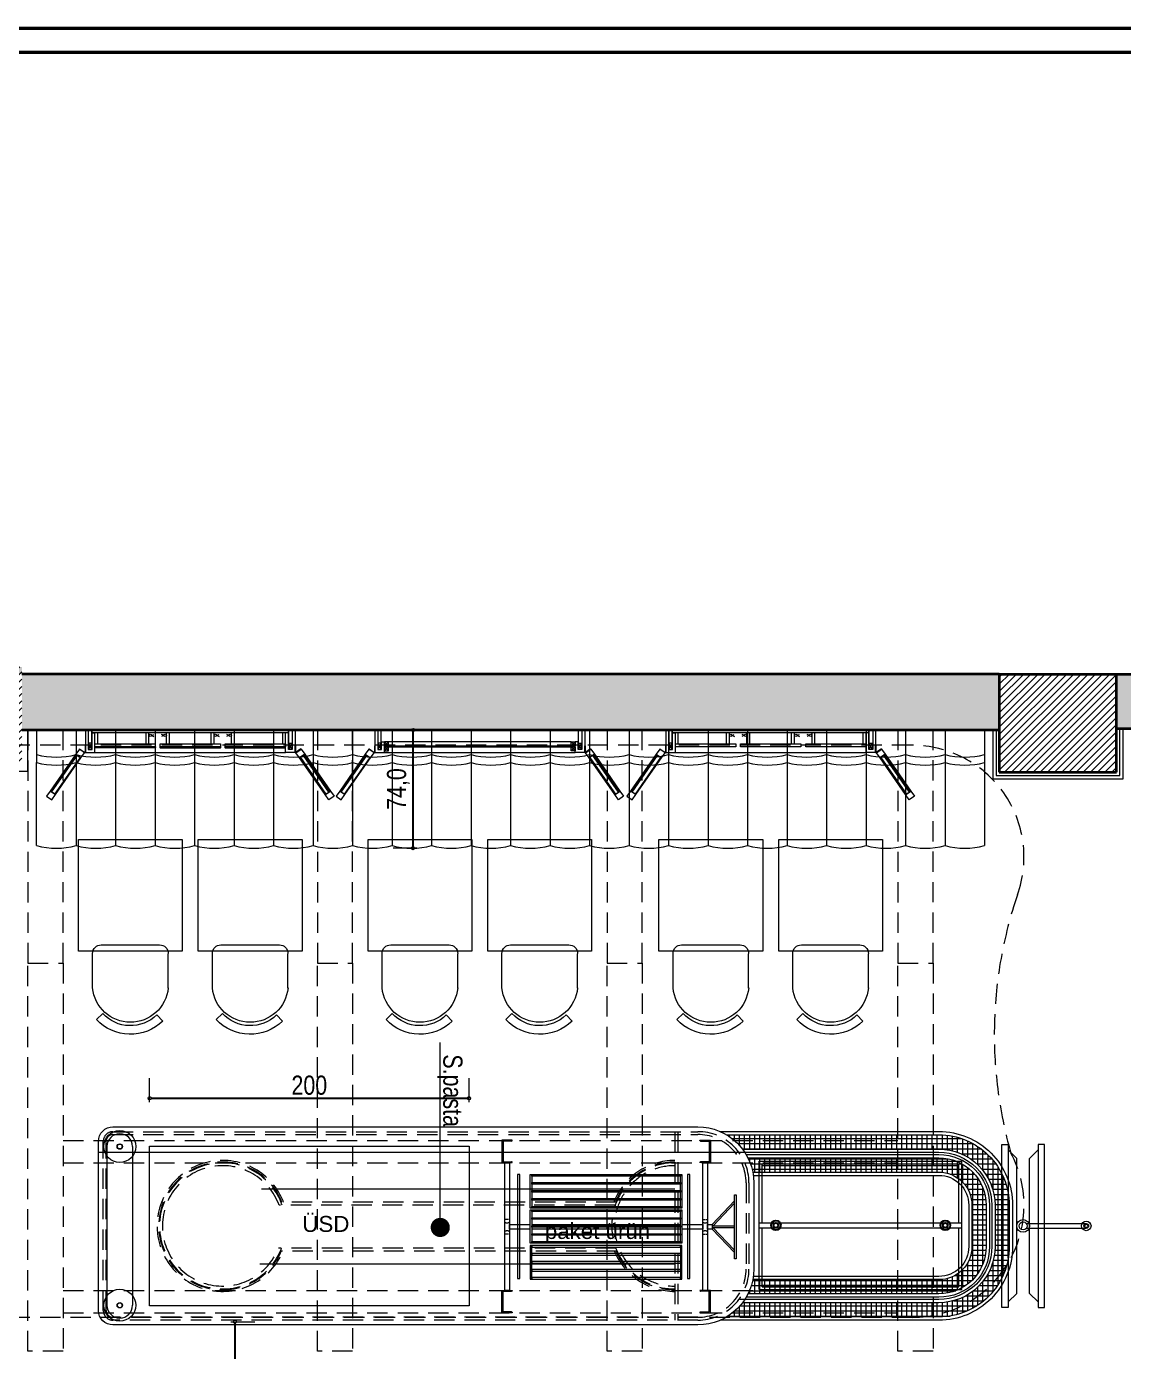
# Model space of a CAD drawing. Header units: millimetres. Extents: x 54215 to 67697, y 23496 to 56611.
# Drawn here: x 56404 to 57091, y 45023 to 45853 of the extents above; entities that cross this region are included whole.
import ezdxf

# ---------------------------------------------------------------- set-up
doc = ezdxf.new("R2010")
doc.units = ezdxf.units.MM
doc.linetypes.add('DASHED', pattern=[19.05, 12.7, -6.35])
for name, color, linetype, lineweight in [('- 0.09', 9, 'Continuous', 9), ('1-kutu profil', 5, 'Continuous', 0), ('no3_ahsap gorunus arka ince', 53, 'Continuous', 15), ('no3_ahsap gorunus arka kalın', 43, 'Continuous', 15), ('no3_ahsap gorunus on ince', 32, 'Continuous', 13), ('no3_cam kesit arka', 141, 'Continuous', 18), ('no3_duvar kaplama', 8, 'Continuous', 0), ('no3_duvar mevcut', 4, 'Continuous', 35), ('no3_elektrik işaretleri', 10, 'Continuous', 0), ('no3_kutu profil gorunus', 8, 'Continuous', 0), ('no3_kutuprofil kesit', 74, 'Continuous', 18), ('no3_mermer gorunus on', 31, 'Continuous', 15), ('no3_mobilya aydınlatma', 50, 'Continuous', 13), ('no3_paslanmaz gorunus arka', 173, 'Continuous', 13), ('no3_paslanmaz gorunus on', 163, 'Continuous', 15), ('no3_tefriş izdüşüm', 87, 'Continuous', 15), ('no3_yazı sıhhi tesisat', 172, 'Continuous', 0), ('no3_ölçü tefriş', 252, 'Continuous', 0), ('t_tarama', 251, 'Continuous', 20), ('t_yazı', 154, 'Continuous', 25), ('ölçü', 4, 'Continuous', 13)]:
    doc.layers.add(name, color=color, linetype=linetype, lineweight=lineweight)
doc.layers.add('0 rölöve', color=7, linetype='Continuous', true_color=0xf1380e)
for name, color, linetype, lineweight, true_color in [('no3_ahsap kesit on', 7, 'Continuous', 20, 0xfca103), ('no3_sandalye masa', 7, 'Continuous', 15, 0x9e0025), ('no3_tefriş ön ince', 7, 'Continuous', 18, 0x8c1aff)]:
    doc.layers.add(name, color=color, linetype=linetype, lineweight=lineweight, true_color=true_color)
doc.layers.add('SIH', color=4, linetype='Continuous')
doc.styles.add('olcu', font='arial.ttf', dxfattribs={"width": 0.8})
doc.styles.get("Standard").update_dxf_attribs({"font": 'arial.ttf'})
doc.styles.add('YAZI', font='arial.ttf', dxfattribs={"width": 0.8, "height": 0.6})
doc.dimstyles.new('tufan', dxfattribs={"dimtxt": 12, "dimasz": 0.5, "dimexe": 1.25, "dimexo": 0.625, "dimgap": 2, "dimtad": 1, "dimdec": 0, "dimzin": 1, "dimtxsty": 'olcu', "dimblk1": 'sol', "dimblk2": 'sag', "dimsah": 1, "dimcen": 0, "dimse1": 1, "dimse2": 1, "dimclrd": 256, "dimclrt": 256, "dimadec": 0, "dimazin": 0, "dimtfac": 1, "dimtdec": 0, "dimtix": 1, "dimtmove": 0, "dimatfit": 2, "dimldrblk": 'NONE', "dimfxl": 1.25, "dimarcsym": 0})
pattern_1 = [(0, (-51188.6744, -20470.6243), (0, 3.175), []), (90, (-51188.6744, -20470.6243), (-3.175, 2e-16), [])]

# ---------------------------------------------------------------- blocks, each defined once
blk = doc.blocks.new('sol')
at = {"layer": 'ölçü'}
blk.add_line((0, 5), (0, -25), dxfattribs=at)
blk.add_circle((0, 0), 2, dxfattribs=at)
blk = doc.blocks.new('sag')
at = {"layer": 'ölçü'}
blk.add_line((0, -5), (0, 25), dxfattribs=at)
blk.add_circle((0, 0), 2, dxfattribs=at)
blk = doc.blocks.new('*D438')
at = {"layer": 'Defpoints', "color": 0, "transparency": 16777216}
for p in [(56680.83, 45181.87), (56480.83, 45151.95), (56680.83, 45151.95)]:
    blk.add_point(p, dxfattribs=at)
at = {"layer": 'no3_ölçü tefriş', "lineweight": -2, "transparency": 16777216}
blk.add_line((56481.33, 45181.87), (56680.33, 45181.87), dxfattribs=at)
at = {"layer": 'no3_ölçü tefriş', "lineweight": -2, "transparency": 16777216, "xscale": 0.5, "yscale": 0.5, "zscale": 0.5, "rotation": 180}
blk.add_blockref('sol', (56480.83, 45181.87), dxfattribs=at)
at = {"layer": 'no3_ölçü tefriş', "lineweight": -2, "transparency": 16777216, "xscale": 0.5, "yscale": 0.5, "zscale": 0.5}
blk.add_blockref('sag', (56680.83, 45181.87), dxfattribs=at)
at = {"layer": 'no3_ölçü tefriş', "transparency": 16777216, "insert": (56580.83, 45189.99), "char_height": 12, "attachment_point": 5, "style": 'olcu'}
blk.add_mtext('200', dxfattribs=at)
blk = doc.blocks.new('_None')
blk = doc.blocks.new('*D443')
at = {"layer": '0 rölöve', "lineweight": -2, "transparency": 16777216}
blk.add_line((56534.26, 45041.45), (56534.26, 44870.45), dxfattribs=at)
at = {"layer": 'Defpoints', "color": 0, "transparency": 16777216}
for p in [(56457.83, 45041.95), (56480.83, 44869.95), (56534.26, 44869.95)]:
    blk.add_point(p, dxfattribs=at)
at = {"layer": '0 rölöve', "lineweight": -2, "transparency": 16777216, "xscale": 0.5, "yscale": 0.5, "zscale": 0.5}
for name, p, rotation in [('sol', (56534.26, 45041.95), 90), ('sag', (56534.26, 44869.95), 270)]:
    blk.add_blockref(name, p, dxfattribs=dict(at, rotation=rotation))
at = {"layer": '0 rölöve', "transparency": 16777216, "insert": (56526.23, 44955.95), "char_height": 12, "attachment_point": 5, "rotation": 90, "style": 'olcu'}
blk.add_mtext('172', dxfattribs=at)
blk = doc.blocks.new('panjurplan')
at = {"layer": 'no3_ahsap gorunus arka kalın'}
for p, q in [((3825.38, 3282.26), (3797.38, 3282.26)), ((3797.38, 3281.54), (3825.38, 3281.54)), ((3797.38, 3281.14), (3825.38, 3281.14)), ((3825.38, 3278.89), (3797.38, 3278.89)), ((3797.38, 3278.26), (3825.38, 3278.26))]:
    blk.add_line(p, q, dxfattribs=at)
at = {"layer": 'no3_ahsap kesit on'}
for p, q in [((3797.38, 3278.89), (3797.38, 3281.54)), ((3825.38, 3281.54), (3825.38, 3278.89))]:
    blk.add_line(p, q, dxfattribs=at)
for points in [[(3793.38, 3278.26), (3797.38, 3278.26), (3797.38, 3282.26), (3793.38, 3282.26)], [(3825.38, 3278.26), (3829.38, 3278.26), (3829.38, 3282.26), (3825.38, 3282.26)]]:
    blk.add_lwpolyline(points, close=True, dxfattribs=at)
blk = doc.blocks.new('plan girişblok')
at = {"layer": '- 0.09'}
h = blk.add_hatch(dxfattribs=at)
h.set_pattern_fill('ANSI31', color=256)
h.set_pattern_definition([(45, (2446.458, 1691.4684), (-2.245064, 2.245064), [])])
h.paths.add_polyline_path([(3742.07, 3361.46), (3669.07, 3361.46), (3669.07, 3299.96), (3742.07, 3299.96)])
h.paths.add_polyline_path([(4427.57, 3356.96), (4354.07, 3356.96), (4354.07, 3295.46), (4427.57, 3295.46)])
h.paths.add_polyline_path([(5009.07, 3355.96), (4935.57, 3355.96), (4935.57, 3294.46), (5009.07, 3294.46)])
h.paths.add_polyline_path([(5006.07, 2568.46), (4933.07, 2568.46), (4933.07, 2506.96), (5006.07, 2506.96)])
h.paths.add_polyline_path([(4427.57, 2569.46), (4354.57, 2569.46), (4354.57, 2507.96), (4427.57, 2507.96)])
h.paths.add_polyline_path([(3742.07, 2563.46), (3669.07, 2563.46), (3669.07, 2501.96), (3742.07, 2501.96)])
at = {"layer": 'no3_duvar kaplama'}
h = blk.add_hatch(color=256, dxfattribs=at)
h.dxf.hatch_style = 1
h.paths.add_polyline_path([(3669.07, 2563.46), (3687.07, 2563.46), (3669.07, 2563.46), (3669.07, 2501.96), (3687.07, 2501.96), (5226.73, 2507.87), (5230.28, 3355.96), (3742.07, 3356.96), (3687.07, 3361.46), (3669.07, 3361.46), (3669.07, 3293.96), (3687.07, 3293.96), (3687.07, 3299.96), (3669.07, 3299.96), (3669.07, 3361.46), (3742.07, 3361.46), (3742.07, 3321.96), (4354.07, 3321.96), (4354.07, 3356.96), (4427.57, 3356.96), (4427.57, 3322.96), (4935.57, 3322.96), (4935.57, 3355.96), (5009.07, 3355.96), (5009.07, 3318.96), (5144.57, 3318.96), (5144.57, 3310.46), (5191.07, 3310.46), (5191.07, 2572.96), (5169.13, 2572.96), (5169.13, 2538.46), (5006.07, 2538.46), (5006.07, 2506.96), (4933.07, 2506.96), (4933.07, 2538.46), (4427.57, 2538.46), (4427.57, 2507.96), (4354.57, 2507.96), (4354.57, 2538.46), (3742.07, 2538.46), (3742.07, 2501.96), (3669.07, 2501.96)])
h.paths.add_polyline_path([(5191.07, 2684.86), (5191.07, 2661.57), (5203.3, 2661.57), (5203.3, 2684.86)], flags=17)
for p, q in [((3825.62, 3311.06), (3787.83, 3311.06)), ((3825.62, 3311.46), (3825.62, 3311.06))]:
    blk.add_line(p, q)
for points in [[(3828.62, 3311.46), (3828.62, 3311.06), (3866.42, 3311.06), (3866.42, 3311.46)], [(3869.42, 3311.46), (3869.42, 3311.06), (3907.21, 3311.06)]]:
    blk.add_lwpolyline(points)
at = {"layer": '0 rölöve'}
blk.add_line((3913.21, 3321.96), (3963.13, 3321.96), dxfattribs=at)
blk.add_line((3913.21, 3321.96), (3963.13, 3321.96), dxfattribs=at)
at = {"layer": 'no3_ahsap gorunus arka ince'}
for p, q in [((4086.01, 3314.46), (3971.63, 3314.46)), ((3787.83, 3307.96), (3907.21, 3307.96)), ((3969.13, 3307.96), (4088.51, 3307.96)), ((4151.28, 3307.96), (4270.67, 3307.96))]:
    blk.add_line(p, q, dxfattribs=at)
at = {"layer": 'no3_ahsap kesit on'}
for p, q in [((3781.83, 3321.96), (3783.63, 3321.96)), ((3909.01, 3321.96), (3786.03, 3321.96)), ((3786.03, 3320.16), (3786.03, 3321.96)), ((3786.03, 3320.16), (3787.83, 3320.16)), ((3909.01, 3320.16), (3786.03, 3320.16)), ((3787.83, 3313.26), (3787.83, 3320.16)), ((3789.63, 3313.26), (3789.63, 3320.16)), ((3819.82, 3313.26), (3819.82, 3320.16)), ((3821.62, 3313.26), (3821.62, 3320.16)), ((3832.62, 3313.26), (3832.62, 3320.16)), ((3834.42, 3313.26), (3834.42, 3320.16)), ((3860.62, 3313.26), (3860.62, 3320.16)), ((3862.42, 3313.26), (3862.42, 3320.16)), ((3873.42, 3313.26), (3873.42, 3320.16)), ((3875.22, 3313.26), (3875.22, 3320.16)), ((3905.41, 3313.26), (3905.41, 3320.16)), ((3909.01, 3320.16), (3907.21, 3320.16)), ((3907.21, 3313.26), (3907.21, 3320.16)), ((3909.01, 3320.16), (3909.01, 3321.96)), ((3913.21, 3321.96), (3911.41, 3321.96)), ((3963.13, 3321.96), (3964.93, 3321.96)), ((4094.51, 3321.96), (4092.71, 3321.96)), ((4145.28, 3321.96), (4147.08, 3321.96)), ((4272.47, 3321.96), (4149.48, 3321.96)), ((4149.48, 3320.16), (4149.48, 3321.96)), ((4149.48, 3320.16), (4151.28, 3320.16)), ((4272.47, 3320.16), (4149.48, 3320.16)), ((4151.28, 3313.26), (4151.28, 3320.16)), ((4153.08, 3313.26), (4153.08, 3320.16)), ((4183.28, 3313.26), (4183.28, 3320.16)), ((4185.08, 3313.26), (4185.08, 3320.16)), ((4196.08, 3313.26), (4196.08, 3320.16)), ((4197.88, 3313.26), (4197.88, 3320.16)), ((4224.07, 3313.26), (4224.07, 3320.16)), ((4225.87, 3313.26), (4225.87, 3320.16)), ((4236.87, 3313.26), (4236.87, 3320.16)), ((4238.67, 3313.26), (4238.67, 3320.16)), ((4268.87, 3313.26), (4268.87, 3320.16)), ((4272.47, 3320.16), (4270.67, 3320.16)), ((4270.67, 3313.26), (4270.67, 3320.16)), ((4272.47, 3320.16), (4272.47, 3321.96)), ((4276.67, 3321.96), (4274.87, 3321.96)), ((3967.33, 3314.46), (3969.13, 3314.46)), ((3971.63, 3311.96), (3969.13, 3314.46)), ((3969.13, 3311.96), (3971.63, 3314.46)), ((3971.63, 3308.96), (3969.13, 3311.46)), ((3969.13, 3308.96), (3971.63, 3311.46)), ((4086.01, 3311.96), (4088.51, 3314.46)), ((4088.51, 3311.96), (4086.01, 3314.46)), ((4086.01, 3308.96), (4088.51, 3311.46)), ((4088.51, 3308.96), (4086.01, 3311.46)), ((4090.31, 3314.46), (4088.51, 3314.46))]:
    blk.add_line(p, q, dxfattribs=at)
for points in [[(3691.4, 3296.16), (3745.87, 3296.16), (3745.87, 3321.96)], [(3781.83, 3321.96), (3781.83, 3307.96), (3787.83, 3307.96), (3787.83, 3320.16)], [(3783.63, 3321.96), (3783.63, 3309.76), (3786.03, 3309.76), (3786.03, 3320.16)], [(3913.21, 3321.96), (3913.21, 3307.96), (3907.21, 3307.96), (3907.21, 3320.16)], [(3911.41, 3321.96), (3911.41, 3309.76), (3909.01, 3309.76), (3909.01, 3320.16)], [(3963.13, 3321.96), (3963.13, 3307.96), (3969.13, 3307.96), (3969.13, 3314.46)], [(3964.93, 3321.96), (3964.93, 3309.76), (3967.33, 3309.76), (3967.33, 3314.46)], [(4094.51, 3321.96), (4094.51, 3307.96), (4088.51, 3307.96), (4088.51, 3314.46)], [(4092.71, 3321.96), (4092.71, 3309.76), (4090.31, 3309.76), (4090.31, 3314.46)], [(4145.28, 3321.96), (4145.28, 3307.96), (4151.28, 3307.96), (4151.28, 3320.16)], [(4147.08, 3321.96), (4147.08, 3309.76), (4149.48, 3309.76), (4149.48, 3320.16)], [(4276.67, 3321.96), (4276.67, 3307.96), (4270.67, 3307.96), (4270.67, 3320.16)], [(4274.87, 3321.96), (4274.87, 3309.76), (4272.47, 3309.76), (4272.47, 3320.16)], [(4350.07, 3321.96), (4350.07, 3291.46), (4431.57, 3291.46), (4431.57, 3322.96)], [(4352.07, 3321.96), (4352.07, 3293.46), (4429.57, 3293.46), (4429.57, 3322.96)]]:
    blk.add_lwpolyline(points, dxfattribs=at)
for points in [[(3787.83, 3313.26), (3825.62, 3313.26), (3825.62, 3311.46), (3787.83, 3311.46)], [(3828.62, 3313.26), (3866.42, 3313.26), (3866.42, 3311.46), (3828.62, 3311.46)], [(3869.42, 3313.26), (3907.21, 3313.26), (3907.21, 3311.46), (3869.42, 3311.46)], [(3969.13, 3311.96), (3971.63, 3311.96), (3971.63, 3314.46), (3969.13, 3314.46)], [(3969.13, 3308.96), (3971.63, 3308.96), (3971.63, 3311.46), (3969.13, 3311.46)], [(4088.51, 3311.96), (4086.01, 3311.96), (4086.01, 3314.46), (4088.51, 3314.46)], [(4088.51, 3308.96), (4086.01, 3308.96), (4086.01, 3311.46), (4088.51, 3311.46)], [(4151.28, 3313.26), (4189.08, 3313.26), (4189.08, 3311.46), (4151.28, 3311.46)], [(4192.08, 3313.26), (4229.87, 3313.26), (4229.87, 3311.46), (4192.08, 3311.46)], [(4232.87, 3313.26), (4270.67, 3313.26), (4270.67, 3311.46), (4232.87, 3311.46)]]:
    blk.add_lwpolyline(points, close=True, dxfattribs=at)
at = {"layer": 'no3_cam kesit arka'}
for p, q in [((3969.13, 3311.96), (4088.51, 3311.96)), ((3969.13, 3311.46), (4088.51, 3311.46))]:
    blk.add_line(p, q, dxfattribs=at)
at = {"layer": 'no3_duvar kaplama', "linetype": 'DASHED'}
for p, q in [((3767.87, 3065), (4290.62, 3065)), ((3767.87, 3051), (4290.62, 3051)), ((3767.87, 2971.1), (4290.62, 2971.1)), ((3767.87, 2957.1), (4290.62, 2957.1))]:
    blk.add_line(p, q, dxfattribs=at)
for points in [[(3745.87, 3321.96), (3745.87, 3175.96), (3767.87, 3175.96), (3767.87, 3321.96)], [(3927.17, 3321.96), (3927.17, 3175.96), (3949.17, 3175.96), (3949.17, 3321.96)], [(4108.47, 3321.96), (4108.47, 3175.96), (4130.47, 3175.96), (4130.47, 3321.96)], [(4290.62, 3321.96), (4290.62, 3175.96), (4312.62, 3175.96), (4312.62, 3321.96)], [(3745.87, 2932.96), (3745.87, 3175.96), (3767.87, 3175.96), (3767.87, 2932.96)], [(3927.17, 2932.96), (3927.17, 3175.96), (3949.17, 3175.96), (3949.17, 2932.96)], [(4108.47, 2932.96), (4108.47, 3175.96), (4130.47, 3175.96), (4130.47, 2932.96)], [(4290.62, 2932.96), (4290.62, 3175.96), (4312.62, 3175.96), (4312.62, 2932.96)]]:
    blk.add_lwpolyline(points, close=True, dxfattribs=at)
at = {"layer": 'no3_duvar mevcut'}
for p, q in [((4354.07, 3356.96), (3742.07, 3356.96)), ((4354.07, 3356.96), (4354.07, 3295.46)), ((4354.07, 3356.96), (4427.57, 3356.96)), ((4427.57, 3295.46), (4427.57, 3356.96)), ((4427.57, 3356.96), (4935.57, 3355.96)), ((3742.07, 3321.96), (4354.07, 3321.96)), ((4427.57, 3322.96), (4935.57, 3322.96)), ((4354.07, 3295.46), (4427.57, 3295.46))]:
    blk.add_line(p, q, dxfattribs=at)
at = {"layer": 'no3_kutu profil gorunus'}
for p, q in [((3785.83, 3313.76), (3785.83, 3321.96)), ((3909.21, 3313.76), (3909.21, 3321.96)), ((3967.13, 3313.76), (3967.13, 3321.96)), ((4090.51, 3313.76), (4090.51, 3321.96)), ((4149.28, 3313.76), (4149.28, 3321.96)), ((4272.67, 3313.76), (4272.67, 3321.96))]:
    blk.add_line(p, q, dxfattribs=at)
at = {"layer": 'no3_kutuprofil kesit'}
for p, q in [((3778.07, 3310), (3778.19, 3310.16)), ((3778.19, 3310.16), (3781.24, 3308.04)), ((3781.83, 3311.96), (3781.63, 3311.96)), ((3781.63, 3311.96), (3781.63, 3308.24)), ((3781.83, 3307.96), (3781.83, 3311.96)), ((3783.83, 3309.76), (3785.83, 3313.76)), ((3785.83, 3309.76), (3783.83, 3313.76)), ((3785.83, 3313.76), (3785.83, 3313.76)), ((3911.21, 3309.76), (3909.21, 3313.76)), ((3909.21, 3313.76), (3909.21, 3313.76)), ((3909.21, 3309.76), (3911.21, 3313.76)), ((3913.21, 3307.96), (3913.21, 3311.96)), ((3913.21, 3311.96), (3913.41, 3311.96)), ((3913.41, 3311.96), (3913.41, 3308.24)), ((3916.85, 3310.16), (3913.8, 3308.04)), ((3916.96, 3310), (3916.85, 3310.16)), ((3959.38, 3310), (3959.49, 3310.16)), ((3959.49, 3310.16), (3962.54, 3308.04)), ((3963.13, 3311.96), (3962.93, 3311.96)), ((3962.93, 3311.96), (3962.93, 3308.24)), ((3963.13, 3307.96), (3963.13, 3311.96)), ((3965.13, 3309.76), (3967.13, 3313.76)), ((3967.13, 3309.76), (3965.13, 3313.76)), ((3967.13, 3313.76), (3967.13, 3313.76)), ((4092.51, 3309.76), (4090.51, 3313.76)), ((4090.51, 3313.76), (4090.51, 3313.76)), ((4090.51, 3309.76), (4092.51, 3313.76)), ((4094.51, 3307.96), (4094.51, 3311.96)), ((4094.51, 3311.96), (4094.71, 3311.96)), ((4094.71, 3311.96), (4094.71, 3308.24)), ((4098.15, 3310.16), (4095.1, 3308.04)), ((4098.27, 3310), (4098.15, 3310.16)), ((4141.53, 3310), (4141.64, 3310.16)), ((4141.64, 3310.16), (4144.69, 3308.04)), ((4145.28, 3311.96), (4145.08, 3311.96)), ((4145.08, 3311.96), (4145.08, 3308.24)), ((4145.28, 3307.96), (4145.28, 3311.96)), ((4147.28, 3309.76), (4149.28, 3313.76)), ((4149.28, 3309.76), (4147.28, 3313.76)), ((4149.28, 3313.76), (4149.28, 3313.76)), ((4274.67, 3309.76), (4272.67, 3313.76)), ((4272.67, 3313.76), (4272.67, 3313.76)), ((4272.67, 3309.76), (4274.67, 3313.76)), ((4276.67, 3307.96), (4276.67, 3311.96)), ((4276.67, 3311.96), (4276.87, 3311.96)), ((4276.87, 3311.96), (4276.87, 3308.24)), ((4280.3, 3310.16), (4277.25, 3308.04)), ((4280.42, 3310), (4280.3, 3310.16)), ((3781.36, 3307.71), (3778.07, 3310)), ((3913.68, 3307.71), (3916.96, 3310)), ((3962.66, 3307.71), (3959.38, 3310)), ((4094.98, 3307.71), (4098.27, 3310)), ((4144.81, 3307.71), (4141.53, 3310)), ((4277.14, 3307.71), (4280.42, 3310))]:
    blk.add_line(p, q, dxfattribs=at)
for points in [[(3783.83, 3309.76), (3785.83, 3309.76), (3785.83, 3313.76), (3783.83, 3313.76)], [(3911.21, 3309.76), (3909.21, 3309.76), (3909.21, 3313.76), (3911.21, 3313.76)], [(3965.13, 3309.76), (3967.13, 3309.76), (3967.13, 3313.76), (3965.13, 3313.76)], [(4092.51, 3309.76), (4090.51, 3309.76), (4090.51, 3313.76), (4092.51, 3313.76)], [(4147.28, 3309.76), (4149.28, 3309.76), (4149.28, 3313.76), (4147.28, 3313.76)], [(4274.67, 3309.76), (4272.67, 3309.76), (4272.67, 3313.76), (4274.67, 3313.76)]]:
    blk.add_lwpolyline(points, close=True, dxfattribs=at)
for centre in [(3781.53, 3307.96), (3913.51, 3307.96), (3962.83, 3307.96), (4094.81, 3307.96), (4144.98, 3307.96), (4276.97, 3307.96)]:
    blk.add_circle(centre, 0.3, dxfattribs=at)
at = {"layer": 'no3_mobilya aydınlatma'}
for p, q in [((3823.58, 3318.75), (3824.71, 3319.22)), ((3823.58, 3318.46), (3824.75, 3317.97)), ((3830.67, 3318.46), (3829.5, 3317.97)), ((3830.67, 3318.75), (3829.54, 3319.22)), ((3864.38, 3318.75), (3865.51, 3319.22)), ((3864.38, 3318.46), (3865.54, 3317.97)), ((3871.46, 3318.46), (3870.3, 3317.97)), ((3871.46, 3318.75), (3870.33, 3319.22)), ((4187.04, 3318.75), (4188.17, 3319.22)), ((4187.04, 3318.46), (4188.2, 3317.97)), ((4194.12, 3318.46), (4192.96, 3317.97)), ((4194.12, 3318.75), (4192.99, 3319.22)), ((4227.83, 3318.75), (4228.96, 3319.22)), ((4227.83, 3318.46), (4229, 3317.97)), ((4234.92, 3318.46), (4233.75, 3317.97)), ((4234.92, 3318.75), (4233.79, 3319.22))]:
    blk.add_line(p, q, dxfattribs=at)
for centre in [(3822.47, 3318.58), (3831.78, 3318.58), (3863.27, 3318.58), (3872.57, 3318.58), (4185.93, 3318.58), (4195.23, 3318.58), (4226.72, 3318.58), (4236.03, 3318.58)]:
    blk.add_circle(centre, 0.773, dxfattribs=at)
at = {"layer": 'no3_tefriş izdüşüm', "linetype": 'DASHED'}
blk.add_line((4365.44, 3218.68), (4365.44, 3218.68), dxfattribs=at)
for points in [[(4365.44, 3218.68), (4365.44, 3218.68, 0.519356), (4299.57, 3312.37), (3679.07, 3312.37)], [(4361.35, 3057.1), (4361.35, 3057.1, -0.566052), (4299.57, 2954.19), (3679.07, 2954.19)]]:
    blk.add_lwpolyline(points, format="xyb", dxfattribs=at)
blk.add_arc((4621.45, 3131.36), 270.49, 161.16559, 195.93386, dxfattribs=at)
at = {"layer": '0 rölöve', "rotation": 55.11859647751027}
for p in [(4280.69, -1708.44), (4461.99, -1708.44), (4644.15, -1708.44)]:
    blk.add_blockref('panjurplan', p, dxfattribs=at)
at = {"layer": '0 rölöve', "xscale": -0.9999999999999998, "rotation": 304.8814035224896}
for p in [(3414.35, -1708.44), (3595.65, -1708.44), (3777.8, -1708.44)]:
    blk.add_blockref('panjurplan', p, dxfattribs=at)
blk = doc.blocks.new('sedirrwe')
at = {"layer": 'no3_tefriş ön ince'}
for p, q in [((-1399.1, 4164.69), (-1378.7, 4164.69)), ((-1399.1, 3571.16), (-1399.1, 4164.69)), ((-1378.7, 4164.69), (-1326.71, 4164.69)), ((-1399.1, 4139.96), (-1378.7, 4139.96)), ((-1378.7, 4139.96), (-1326.71, 4139.96)), ((-1399.1, 4115.23), (-1378.7, 4115.23)), ((-1378.7, 4115.23), (-1326.71, 4115.23)), ((-1399.1, 4090.5), (-1378.7, 4090.5)), ((-1378.7, 4090.5), (-1326.71, 4090.5)), ((-1399.1, 4065.77), (-1378.7, 4065.77)), ((-1378.7, 4065.77), (-1326.71, 4065.77)), ((-1399.1, 4041.04), (-1378.7, 4041.04)), ((-1378.7, 4041.04), (-1326.71, 4041.04)), ((-1399.1, 4016.3), (-1378.7, 4016.3)), ((-1378.7, 4016.3), (-1326.71, 4016.3)), ((-1399.1, 3991.57), (-1378.7, 3991.57)), ((-1378.7, 3991.57), (-1326.71, 3991.57)), ((-1399.1, 3966.84), (-1378.7, 3966.84)), ((-1378.7, 3966.84), (-1326.71, 3966.84)), ((-1399.1, 3942.11), (-1378.7, 3942.11)), ((-1378.7, 3942.11), (-1326.71, 3942.11)), ((-1399.1, 3917.38), (-1378.7, 3917.38)), ((-1378.7, 3917.38), (-1326.71, 3917.38)), ((-1399.1, 3892.65), (-1378.7, 3892.65)), ((-1378.7, 3892.65), (-1326.71, 3892.65)), ((-1399.1, 3867.92), (-1378.7, 3867.92)), ((-1378.7, 3867.92), (-1326.71, 3867.92)), ((-1399.1, 3843.19), (-1378.7, 3843.19)), ((-1378.7, 3843.19), (-1326.71, 3843.19)), ((-1399.1, 3818.46), (-1378.7, 3818.46)), ((-1378.7, 3818.46), (-1326.71, 3818.46)), ((-1399.1, 3793.73), (-1378.7, 3793.73)), ((-1378.7, 3793.73), (-1326.71, 3793.73)), ((-1399.1, 3769), (-1378.7, 3769)), ((-1378.7, 3769), (-1326.71, 3769)), ((-1399.1, 3744.27), (-1378.7, 3744.27)), ((-1378.7, 3744.27), (-1326.71, 3744.27)), ((-1399.1, 3719.54), (-1378.7, 3719.54)), ((-1378.7, 3719.54), (-1326.71, 3719.54)), ((-1399.1, 3694.81), (-1378.7, 3694.81)), ((-1378.7, 3694.81), (-1326.71, 3694.81)), ((-1399.1, 3670.08), (-1378.7, 3670.08)), ((-1378.7, 3670.08), (-1326.71, 3670.08)), ((-1399.1, 3645.35), (-1378.7, 3645.35)), ((-1378.7, 3645.35), (-1326.71, 3645.35)), ((-1399.1, 3620.62), (-1378.7, 3620.62)), ((-1378.7, 3620.62), (-1326.71, 3620.62)), ((-1399.1, 3595.89), (-1378.7, 3595.89)), ((-1378.7, 3595.89), (-1326.71, 3595.89)), ((-1399.1, 3571.16), (-1378.7, 3571.16)), ((-1326.71, 3571.16), (-1378.7, 3571.16))]:
    blk.add_line(p, q, dxfattribs=at)
for centre in [(-1430.57, 4152.32), (-1425.57, 4152.32), (-1373.57, 4152.32), (-1430.57, 4127.59), (-1425.57, 4127.59), (-1373.57, 4127.59), (-1430.57, 4102.86), (-1425.57, 4102.86), (-1373.57, 4102.86), (-1430.57, 4078.13), (-1425.57, 4078.13), (-1373.57, 4078.13), (-1430.57, 4053.4), (-1425.57, 4053.4), (-1373.57, 4053.4), (-1430.57, 4028.67), (-1425.57, 4028.67), (-1373.57, 4028.67), (-1430.57, 4003.94), (-1425.57, 4003.94), (-1373.57, 4003.94), (-1430.57, 3979.21), (-1425.57, 3979.21), (-1373.57, 3979.21), (-1430.57, 3954.48), (-1425.57, 3954.48), (-1373.57, 3954.48), (-1430.57, 3929.75), (-1425.57, 3929.75), (-1373.57, 3929.75), (-1430.57, 3905.02), (-1425.57, 3905.02), (-1373.57, 3905.02), (-1430.57, 3880.29), (-1425.57, 3880.29), (-1373.57, 3880.29), (-1430.57, 3855.56), (-1425.57, 3855.56), (-1373.57, 3855.56), (-1430.57, 3830.83), (-1425.57, 3830.83), (-1373.57, 3830.83), (-1430.57, 3806.1), (-1425.57, 3806.1), (-1373.57, 3806.1), (-1430.57, 3781.37), (-1425.57, 3781.37), (-1373.57, 3781.37), (-1430.57, 3756.64), (-1425.57, 3756.64), (-1373.57, 3756.64), (-1430.57, 3731.9), (-1425.57, 3731.9), (-1373.57, 3731.9), (-1430.57, 3707.17), (-1425.57, 3707.17), (-1373.57, 3707.17), (-1430.57, 3682.44), (-1425.57, 3682.44), (-1373.57, 3682.44), (-1430.57, 3657.71), (-1425.57, 3657.71), (-1373.57, 3657.71), (-1430.57, 3632.98), (-1425.57, 3632.98), (-1373.57, 3632.98), (-1430.57, 3608.25), (-1425.57, 3608.25), (-1373.57, 3608.25), (-1430.57, 3583.52), (-1425.57, 3583.52), (-1373.57, 3583.52)]:
    blk.add_arc(centre, 48.47, 345.219, 14.781, dxfattribs=at)
blk = doc.blocks.new('madalyon kolsuz')
at = {"layer": 'no3_sandalye masa'}
for p, q in [((4783.75, 1623.27, 0), (4779.94, 1627.07, 0)), ((4817.63, 1623.66, 0), (4821.44, 1627.46, 0)), ((4777.19, 1607.21, 0), (4776.88, 1585.68, 0)), ((4824.55, 1606.78, 0), (4824.25, 1585.25, 0)), ((4782.19, 1580.25, 0), (4818.78, 1579.72, 0))]:
    blk.add_line(p, q, dxfattribs=at)
for centre, radius, start, end in [((4800.88, 1606.9, 0), 29.08, 45, 136.07625), ((4800.85, 1604.7, 0), 23.79, 4.57521, 173.93046), ((4800.88, 1606.9, 0), 23.69, 45, 136.32089), ((4782.27, 1585.63, 0), 5.38, 179.17812, 269.17812), ((4818.86, 1585.11, 0), 5.38, 269.17812, 359.17812)]:
    blk.add_arc(centre, radius, start, end, dxfattribs=at)
blk = doc.blocks.new('cimit')
for p, q in [((9901, -11205.13), (9915, -11205.13)), ((9901, -11206.13), (9915, -11206.13))]:
    blk.add_line(p, q)
for points in [[(9901, -11204.18), (9915, -11189.49)], [(9901.48, -11205.13), (9915, -11190.94)], [(9916, -11185.68), (9916, -11225.68), (9915, -11225.68), (9915, -11185.68), (9916, -11185.68)], [(9901, -11207.18), (9915, -11221.88)], [(9901.38, -11206.13), (9915, -11220.43)]]:
    blk.add_lwpolyline(points)
at = {"layer": 'no3_kutu profil gorunus'}
for points in [[(9787, -11173.06), (9788, -11173.06), (9788, -11194.04), (9787, -11194.04)], [(9881, -11173.06), (9881, -11174.06), (9788, -11174.06), (9788, -11173.06)], [(9881, -11173.06), (9882, -11173.06), (9882, -11194.04), (9881, -11194.04)], [(9881, -11178.06), (9881, -11179.06), (9788, -11179.06), (9788, -11178.06)], [(9881, -11183.05), (9881, -11184.05), (9788, -11184.05), (9788, -11183.05)], [(9881, -11188.04), (9881, -11189.04), (9788, -11189.04), (9788, -11188.04)], [(9787, -11195.03), (9788, -11195.03), (9788, -11216), (9787, -11216)], [(9881, -11193.04), (9881, -11194.04), (9788, -11194.04), (9788, -11193.04)], [(9881, -11195.03), (9881, -11196.03), (9788, -11196.03), (9788, -11195.03)], [(9881, -11195.03), (9882, -11195.03), (9882, -11216), (9881, -11216)], [(9881, -11200.02), (9881, -11201.02), (9788, -11201.02), (9788, -11200.02)], [(9881, -11205.02), (9881, -11206.02), (9788, -11206.02), (9788, -11205.02)], [(9881, -11210.01), (9881, -11211.01), (9788, -11211.01), (9788, -11210.01)], [(9881, -11215), (9881, -11216), (9788, -11216), (9788, -11215)], [(9787, -11238.41), (9788, -11238.41), (9788, -11217.43), (9787, -11217.43)], [(9881, -11218.43), (9881, -11217.43), (9788, -11217.43), (9788, -11218.43)], [(9881, -11223.43), (9881, -11222.43), (9788, -11222.43), (9788, -11223.43)], [(9881, -11238.41), (9882, -11238.41), (9882, -11217.43), (9881, -11217.43)], [(9881, -11228.42), (9881, -11227.42), (9788, -11227.42), (9788, -11228.42)], [(9881, -11233.41), (9881, -11232.41), (9788, -11232.41), (9788, -11233.41)], [(9881, -11238.41), (9881, -11237.41), (9788, -11237.41), (9788, -11238.41)]]:
    blk.add_lwpolyline(points, close=True, dxfattribs=at)
at = {"layer": 'no3_paslanmaz gorunus on'}
for points in [[(9774, -11165.53), (9774, -11245.5), (9771, -11245.5), (9771, -11165.53), (9774, -11165.53)], [(9898, -11165.53), (9898, -11245.5), (9895, -11245.5), (9895, -11165.53), (9898, -11165.53)], [(9787, -11207.23), (9774, -11207.23), (9774, -11204.23), (9787, -11204.23)], [(9788, -11204.23), (9881, -11204.23)], [(9881, -11207.23), (9788, -11207.23)], [(9882, -11204.23), (9895, -11204.23), (9895, -11207.23), (9882, -11207.23)]]:
    blk.add_lwpolyline(points, dxfattribs=at)
at = {"layer": 'no3_paslanmaz gorunus on', "color": 30}
for points in [[(9779, -11173.02), (9779, -11238.02), (9780.5, -11238.02), (9780.5, -11173.02), (9779, -11173.02)], [(9885.5, -11173.02), (9885.5, -11238.02), (9887, -11238.02), (9887, -11173.02), (9885.5, -11173.02)]]:
    blk.add_lwpolyline(points, close=True, dxfattribs=at)
at = {"layer": 'no3_paslanmaz gorunus on'}
blk.add_lwpolyline([(9898, -11204.23), (9901, -11204.23), (9901, -11207.23), (9898, -11207.23)], close=True, dxfattribs=at)
at = {"layer": 'no3_paslanmaz gorunus on', "linetype": 'DASHED'}
for centre, start, end in [((9772.5, -11200.8), 232.37056, 307.62944), ((9896.5, -11200.8), 232.37056, 307.62944), ((9772.5, -11210.67), 52.37056, 127.62944), ((9896.5, -11210.67), 52.37056, 127.62944)]:
    blk.add_arc(centre, 2.46, start, end, dxfattribs=at)
at = {"layer": 't_tarama', "linetype": 'DASHED', "ltscale": 0.05}
for p, q in [((9774, -11201.23), (9771, -11201.23)), ((9895, -11201.23), (9898, -11201.23)), ((9774, -11210.23), (9771, -11210.23)), ((9895, -11210.23), (9898, -11210.23))]:
    blk.add_line(p, q, dxfattribs=at)
blk = doc.blocks.new('npu140')
at = {"layer": 'no3_kutuprofil kesit'}
for p, q in [((3687.91, 3113.69), (3681.31, 3113.69)), ((3681.31, 3113.69), (3681.31, 3099.69)), ((3682.17, 3112.92), (3682.17, 3100.46)), ((3687.41, 3113.12), (3682.37, 3113.12)), ((3687.91, 3113.62), (3687.91, 3113.69)), ((3687.91, 3113.62), (3687.91, 3113.69)), ((3681.31, 3099.69), (3687.91, 3099.69)), ((3682.37, 3100.26), (3687.41, 3100.26)), ((3687.91, 3099.76), (3687.91, 3099.69))]:
    blk.add_line(p, q, dxfattribs=at)
for centre, radius, start, end in [((3682.37, 3112.92), 0.2, 90, 180), ((3687.41, 3113.62), 0.5, 270, 0), ((3682.37, 3100.46), 0.2, 180, 270), ((3687.41, 3099.76), 0.5, 0, 90)]:
    blk.add_arc(centre, radius, start, end, dxfattribs=at)
blk = doc.blocks.new('orta ünite')
at = {"layer": 'no3_duvar kaplama'}
h = blk.add_hatch(dxfattribs=at)
h.set_pattern_fill('NET', color=250)
h.set_pattern_definition(pattern_1)
edge = h.paths.add_edge_path()
edge.add_line((4305.62, 3065), (4190.1, 3063.21))
edge.add_arc((4639.69, 3451.31), 593.94, 220.80127, 221.26824)
edge.add_line((4193.27, 3059.56), (4305.62, 3059.56))
edge.add_line((4305.62, 3059.56), (4305.62, 3065))
edge = h.paths.add_edge_path()
edge.add_line((4305.62, 3068.46), (4183.38, 3068.46))
edge.add_arc((4165.35, 3038.46), 35, 45, 58.98909, ccw=False)
edge.add_line((4190.1, 3063.21), (4305.62, 3065))
edge.add_line((4305.62, 3065), (4305.62, 3068.46))
edge = h.paths.add_edge_path()
edge.add_arc((4316.32, 3024.46), 44, 75.11127, 90)
edge.add_line((4316.32, 3068.46), (4305.62, 3068.46))
edge.add_line((4305.62, 3068.46), (4305.62, 3059.56))
edge.add_line((4305.62, 3059.56), (4316.32, 3059.56))
edge.add_arc((4316.32, 3024.46), 35.1, 71.21014, 90, ccw=False)
edge.add_line((4327.62, 3057.69), (4327.62, 3066.98))
edge = h.paths.add_edge_path()
edge.add_line((4327.62, 3066.98), (4327.62, 3057.69))
edge.add_arc((4316.32, 3024.46), 35.1, 0, 71.21014, ccw=False)
edge.add_line((4351.42, 3024.46), (4351.42, 3011.46))
edge.add_line((4351.42, 3011.46), (4360.32, 3011.46))
edge.add_line((4360.32, 3011.46), (4360.32, 3015.33))
edge.add_line((4360.32, 3015.33), (4360.32, 3024.46))
edge.add_arc((4316.32, 3024.46), 44, 360, 435.11127)
edge = h.paths.add_edge_path()
edge.add_line((4360.32, 2998.46), (4360.32, 3007.59))
edge.add_line((4360.32, 3007.59), (4360.32, 3011.46))
edge.add_line((4360.32, 3011.46), (4351.42, 3011.46))
edge.add_line((4351.42, 3011.46), (4351.42, 2998.46))
edge.add_arc((4316.32, 2998.46), 35.1, -71.21014, 0, ccw=False)
edge.add_line((4327.62, 2965.23), (4327.62, 2955.94))
edge.add_arc((4316.32, 2998.46), 44, 284.88873, 360)
edge = h.paths.add_edge_path()
edge.add_arc((4316.32, 2998.46), 35.1, 270, 288.78986, ccw=False)
edge.add_line((4316.32, 2963.36), (4305.62, 2963.36))
edge.add_line((4305.62, 2963.36), (4305.62, 2954.46))
edge.add_line((4305.62, 2954.46), (4316.32, 2954.46))
edge.add_arc((4316.32, 2998.46), 44, 270, 284.88873)
edge.add_line((4327.62, 2955.94), (4327.62, 2965.23))
edge = h.paths.add_edge_path()
edge.add_line((4305.62, 2963.36), (4193.38, 2963.36))
edge.add_arc((4072.45, 3068.21), 160.06, 316.88231, 319.07759, ccw=False)
edge.add_line((4189.28, 2958.81), (4305.62, 2957.1))
edge.add_line((4305.62, 2957.1), (4305.62, 2963.36))
edge = h.paths.add_edge_path()
edge.add_line((4305.62, 2957.1), (4189.28, 2958.81))
edge.add_arc((4169.96, 2979.48), 28.3, 297.86137, 313.06549, ccw=False)
edge.add_line((4183.18, 2954.46), (4305.62, 2954.46))
edge.add_line((4305.62, 2954.46), (4305.62, 2957.1))
h = blk.add_hatch(dxfattribs=at)
h.set_pattern_fill('NET', color=256)
h.set_pattern_definition(pattern_1)
edge = h.paths.add_edge_path()
edge.add_line((4305.62, 3051), (4198.62, 3049.32))
edge.add_arc((4180.1, 3041.73), 20.02, 9.75123, 22.28081, ccw=False)
edge.add_line((4199.82, 3045.12), (4305.62, 3045.12))
edge.add_line((4305.62, 3045.12), (4305.62, 3051))
edge = h.paths.add_edge_path()
edge.add_line((4305.62, 3054.02), (4196.77, 3054.02))
edge.add_arc((4178.98, 3044.29), 20.28, 14.3632, 28.68096, ccw=False)
edge.add_line((4198.62, 3049.32), (4305.62, 3051))
edge.add_line((4305.62, 3051), (4305.62, 3054.02))
edge = h.paths.add_edge_path()
edge.add_arc((4316.32, 3024.46), 29.56, 67.51827, 90)
edge.add_line((4316.32, 3054.02), (4305.62, 3054.02))
edge.add_line((4305.62, 3054.02), (4305.62, 3045.12))
edge.add_line((4305.62, 3045.12), (4316.32, 3045.12))
edge.add_arc((4316.32, 3024.46), 20.66, 56.83263, 90, ccw=False)
edge.add_line((4327.62, 3041.76), (4327.62, 3051.78))
edge = h.paths.add_edge_path()
edge.add_line((4327.62, 3051.78), (4327.62, 3041.76))
edge.add_arc((4316.32, 3024.46), 20.66, 0, 56.83263, ccw=False)
edge.add_line((4336.98, 3024.46), (4336.98, 3011.46))
edge.add_line((4336.98, 3011.46), (4345.88, 3011.46))
edge.add_line((4345.88, 3011.46), (4345.88, 3024.46))
edge.add_arc((4316.32, 3024.46), 29.56, 0, 67.51827)
edge = h.paths.add_edge_path()
edge.add_line((4345.88, 3011.46), (4336.98, 3011.46))
edge.add_line((4336.98, 3011.46), (4336.98, 2998.46))
edge.add_arc((4316.32, 2998.46), 20.66, -56.83263, 0, ccw=False)
edge.add_line((4327.62, 2981.16), (4327.62, 2971.14))
edge.add_arc((4316.32, 2998.46), 29.56, 292.48173, 360)
edge.add_line((4345.88, 2998.46), (4345.88, 3011.46))
edge = h.paths.add_edge_path()
edge.add_arc((4316.32, 2998.46), 20.66, 270, 303.16737, ccw=False)
edge.add_line((4316.32, 2977.8), (4305.62, 2977.8))
edge.add_line((4305.62, 2977.8), (4305.62, 2968.9))
edge.add_line((4305.62, 2968.9), (4316.32, 2968.9))
edge.add_arc((4316.32, 2998.46), 29.56, 270, 292.48173)
edge.add_line((4327.62, 2971.14), (4327.62, 2981.16))
edge = h.paths.add_edge_path()
edge.add_line((4305.62, 2977.8), (4199.67, 2977.8))
edge.add_arc((4183.33, 2979.23), 16.4, 337.95338, 354.99829, ccw=False)
edge.add_line((4198.53, 2973.07), (4305.62, 2971.1))
edge.add_line((4305.62, 2971.1), (4305.62, 2977.8))
edge = h.paths.add_edge_path()
edge.add_line((4305.62, 2971.1), (4198.53, 2973.07))
edge.add_arc((4345.92, 2900.8), 164.15, 153.87837, 155.49003)
edge.add_line((4196.56, 2968.9), (4305.62, 2968.9))
edge.add_line((4305.62, 2968.9), (4305.62, 2971.1))
for centre, radius in [((4214.21, 3011.83), 3), ((4214.21, 3011.83), 1.5), ((4320.28, 3011.83), 3), ((4320.28, 3011.83), 1.5)]:
    blk.add_circle(centre, radius)
at = {"layer": 'no3_ahsap gorunus arka ince'}
for p, q in [((4203.74, 3051.94), (4330.74, 3051.94)), ((4203.74, 2971.73), (4203.74, 3051.94)), ((4205.72, 3050.38), (4328.74, 3050.38)), ((4205.72, 3013.33), (4205.72, 3050.38)), ((4205.72, 3049.38), (4328.74, 3049.38)), ((4328.74, 3013.33), (4328.74, 3050.38)), ((4330.74, 2971.73), (4330.74, 3051.94)), ((4203.74, 3013.33), (4330.74, 3013.33)), ((4203.74, 3010.33), (4330.74, 3010.33)), ((4205.72, 2973.29), (4205.72, 3010.33)), ((4328.74, 2973.29), (4328.74, 3010.33)), ((4203.74, 2971.73), (4330.74, 2971.73)), ((4205.72, 2974.29), (4328.74, 2974.29)), ((4205.72, 2973.29), (4328.74, 2973.29))]:
    blk.add_line(p, q, dxfattribs=at)
at = {"layer": 'no3_ahsap gorunus on ince', "linetype": 'DASHED'}
for p, q in [((4150.94, 3070.46), (4150.94, 2952.46)), ((4152.74, 3070.46), (4152.74, 2952.46))]:
    blk.add_line(p, q, dxfattribs=at)
at = {"layer": 'no3_ahsap gorunus on ince'}
for p, q in [((3795.37, 3061.16), (3795.37, 2961.76)), ((3811.37, 3061.16), (3811.37, 2961.76))]:
    blk.add_line(p, q, dxfattribs=at)
at = {"layer": 'no3_ahsap gorunus on ince', "linetype": 'DASHED'}
for points in [[(3799.07, 3070.46), (4165.35, 3070.46, -0.414214), (4197.35, 3038.46), (4197.35, 2984.46, -0.414214), (4165.35, 2952.46), (3799.07, 2952.46, -0.414214), (3793.07, 2958.46), (3793.07, 3064.46, -0.414214)], [(3799.07, 3068.66), (4165.35, 3068.66, -0.414214), (4195.55, 3038.46), (4195.55, 2984.46, -0.414214), (4165.35, 2954.26), (3799.07, 2954.26, -0.414214), (3794.87, 2958.46), (3794.87, 3064.46, -0.414214)]]:
    blk.add_lwpolyline(points, format="xyb", close=True, dxfattribs=at)
at = {"layer": 'no3_ahsap gorunus on ince'}
for points in [[(3790.07, 3057.56), (4316.32, 3057.56, -0.414214), (4349.42, 3024.46), (4349.42, 2998.46, -0.414214), (4316.32, 2965.36), (4191.73, 2965.36)], [(4200.04, 3043.12), (4316.32, 3043.12, -0.414214), (4334.98, 3024.46), (4334.98, 2998.46, -0.414214), (4316.32, 2979.8), (4200.04, 2979.8)]]:
    blk.add_lwpolyline(points, format="xyb", dxfattribs=at)
for centre, start, end in [((3803.37, 3061.16), 0, 180), ((3803.37, 2961.76), 180, 0)]:
    blk.add_arc(centre, 8, start, end, dxfattribs=at)
at = {"layer": 'no3_ahsap kesit on', "linetype": 'DASHED'}
for p, q in [((4113.64, 3024.46), (3903.13, 3024.46)), ((4114.32, 3026.26), (3904.36, 3026.26)), ((4114, 2997.46), (3902.74, 2997.46)), ((4114.74, 2995.66), (3903.94, 2995.66))]:
    blk.add_line(p, q, dxfattribs=at)
for centre, radius, start, end in [((3867.74, 3011.46), 39.5, 19.215, 339.24146), ((3867.74, 3011.46), 37.7, 20.17127, 338.20093), ((4150.94, 3011.46), 39.5, 90, 270), ((4150.94, 3011.46), 37.7, 90, 270)]:
    blk.add_arc(centre, radius, start, end, dxfattribs=at)
at = {"layer": 'no3_duvar kaplama', "linetype": 'DASHED'}
for centre, radius, start, end in [((3867.74, 3011.46), 41, 21.16012, 337.33355), ((3867.74, 3011.46), 40, 21.71562, 336.73403), ((4150.94, 3011.46), 41, 90, 158.83988), ((4150.94, 3011.46), 40, 90, 158.28438), ((4150.94, 3011.46), 41, 202.66645, 270), ((4150.94, 3011.46), 40, 203.26597, 270)]:
    blk.add_arc(centre, radius, start, end, dxfattribs=at)
at = {"layer": 'no3_elektrik işaretleri'}
for p, q in [((4359.67, 3059.05), (4365.02, 3053.7)), ((4365.02, 2969.22), (4365.02, 3053.7)), ((4378.38, 3059.05), (4373.02, 3053.7)), ((4373.02, 2969.22), (4373.02, 3053.7)), ((4359.67, 2963.87), (4365.02, 2969.22)), ((4378.38, 2963.87), (4373.02, 2969.22))]:
    blk.add_line(p, q, dxfattribs=at)
for points in [[(4359.67, 3062.46), (4359.67, 2960.46), (4355.67, 2960.46), (4355.67, 3062.46)], [(4378.38, 3062.46), (4378.38, 2960.46), (4382.38, 2960.46), (4382.38, 3062.46)]]:
    blk.add_lwpolyline(points, close=True, dxfattribs=at)
at = {"layer": 'no3_kutu profil gorunus'}
for p, q in [((4150.94, 3034.46), (3892.1, 3034.46)), ((4150.94, 2987.46), (3891.11, 2987.46))]:
    blk.add_line(p, q, dxfattribs=at)
at = {"layer": 'no3_kutuprofil kesit'}
for p, q in [((4371.29, 3012.96), (4408.52, 3012.96)), ((4371.29, 3009.96), (4408.52, 3009.96))]:
    blk.add_line(p, q, dxfattribs=at)
for points in [[(4179.3, 3070.56), (4316.32, 3070.56, -0.414214), (4362.42, 3024.46), (4362.42, 2998.46, -0.414214), (4316.32, 2952.36), (4179.3, 2952.36)], [(4183.38, 3068.46), (4316.32, 3068.46, -0.414214), (4360.32, 3024.46), (4360.32, 2998.46, -0.414214), (4316.32, 2954.46), (4183.38, 2954.46)], [(4193.27, 3059.56), (4316.32, 3059.56, -0.414214), (4351.42, 3024.46), (4351.42, 2998.46, -0.414214), (4316.32, 2963.36), (4193.27, 2963.36)], [(4195.56, 3056.12), (4316.32, 3056.12, -0.414214), (4347.98, 3024.46), (4347.98, 2998.46, -0.414214), (4316.32, 2966.8), (4195.56, 2966.8)], [(4196.7, 3054.02), (4316.32, 3054.02, -0.414214), (4345.88, 3024.46), (4345.88, 2998.46, -0.414214), (4316.32, 2968.9), (4196.7, 2968.9)], [(4199.71, 3045.12), (4316.32, 3045.12, -0.414214), (4336.98, 3024.46), (4336.98, 2998.46, -0.414214), (4316.32, 2977.8), (4199.71, 2977.8)]]:
    blk.add_lwpolyline(points, format="xyb", dxfattribs=at)
for centre, radius in [((4369.02, 3011.46), 4), ((4369.02, 3011.46), 2.5), ((4408.52, 3011.46), 3), ((4408.52, 3011.46), 1.5), ((4408.52, 3011.46), 1.05)]:
    blk.add_circle(centre, radius, dxfattribs=at)
at = {"layer": 'no3_mermer gorunus on'}
blk.add_lwpolyline([(3799.07, 3073.46), (4165.35, 3073.46, -0.414214), (4200.35, 3038.46), (4200.35, 2984.46, -0.414214), (4165.35, 2949.46), (3799.07, 2949.46, -0.414214), (3790.07, 2958.46), (3790.07, 3064.46, -0.414214)], format="xyb", close=True, dxfattribs=at)
at = {"layer": 'no3_mobilya aydınlatma'}
for centre, radius in [((3803.37, 3061.16), 10), ((3803.37, 3061.16), 1.7), ((3803.37, 3061.16), 1.5), ((3803.37, 2961.76), 10), ((3803.37, 2961.76), 1.7), ((3803.37, 2961.76), 1.5)]:
    blk.add_circle(centre, radius, dxfattribs=at)
at = {"layer": 'no3_paslanmaz gorunus arka'}
for points in [[(3822.07, 2961.46), (3822.07, 3061.46), (4022.07, 3061.46), (4022.07, 2961.46)], [(3822.07, 3061.46), (4022.07, 3061.46), (4022.07, 2961.46), (3822.07, 2961.46)]]:
    blk.add_lwpolyline(points, close=True, dxfattribs=at)
at = {"layer": '0 rölöve'}
blk.add_blockref('npu140', (361.27, -48.62), dxfattribs=at)
at = {"layer": '0 rölöve', "xscale": -1}
blk.add_blockref('npu140', (7854.5, -48.62), dxfattribs=at)
at = {"layer": '0 rölöve', "xscale": -1, "rotation": 180}
blk.add_blockref('npu140', (361.27, 6070.79), dxfattribs=at)
at = {"layer": '0 rölöve', "rotation": 180}
blk.add_blockref('npu140', (7854.5, 6070.79), dxfattribs=at)
at = {"layer": 't_tarama'}
blk.add_blockref('cimit', (-5726.62, 14216.6), dxfattribs=at)
at = {"layer": 't_yazı', "char_height": 10, "width": 307.9126, "attachment_point": 7}
for s, insert in [('ÜSD', (3917.67, 3007.54)), ('paket ürün', (4069.5, 3000.26))]:
    blk.add_mtext(s, dxfattribs=dict(at, insert=insert))
blk = doc.blocks.new('*D448')
at = {"layer": '0 rölöve', "lineweight": -2, "transparency": 16777216}
blk.add_line((56645.75, 45338.96), (56645.75, 45411.95), dxfattribs=at)
at = {"layer": 'Defpoints', "color": 0, "transparency": 16777216}
for p in [(56645.01, 45412.45), (56645.75, 45412.45), (56645.01, 45338.46)]:
    blk.add_point(p, dxfattribs=at)
at = {"layer": '0 rölöve', "lineweight": -2, "transparency": 16777216, "xscale": 0.5, "yscale": 0.5, "zscale": 0.5}
for name, p, rotation in [('sag', (56645.75, 45412.45), 90), ('sol', (56645.75, 45338.46), 270)]:
    blk.add_blockref(name, p, dxfattribs=dict(at, rotation=rotation))
at = {"layer": '0 rölöve', "transparency": 16777216, "insert": (56636.54, 45375.46), "char_height": 12, "attachment_point": 5, "rotation": 90, "style": 'olcu'}
blk.add_mtext('74,0', dxfattribs=at)
blk = doc.blocks.new('A$C7E7D3E18')
at = {"layer": 'SIH', "linetype": 'Continuous', "const_width": 6}
blk.add_lwpolyline([(3, 6, 1), (9, 6, 1)], format="xyb", close=True, dxfattribs=at)

msp = doc.modelspace()

# ---------------------------------------------------------------- linework, layer by layer
at = {"color": 252, "const_width": 2.135}
for points in [[(58549.046, 44051.85), (54216.086, 44051.85), (54216.086, 45851.85), (58549.046, 45851.85), (58549.046, 44712.802, -0.4142136), (58523.96, 44687.715), (58145.153, 44687.715, 0.4142136), (58135.119, 44677.68), (58135.119, 44433.843, 0.4142136), (58145.153, 44423.808), (58523.96, 44423.808, -0.4142136), (58549.046, 44398.722), (58549.046, 44051.85)], [(58533.994, 44712.802, -0.4142136), (58523.96, 44702.767), (58145.153, 44702.767, 0.4142136), (58120.067, 44677.68), (58120.067, 44433.843, 0.4142136), (58145.153, 44408.756), (58523.96, 44408.756, -0.4142136), (58533.994, 44398.722), (58533.994, 44066.902), (54231.138, 44066.902), (54231.138, 45836.798), (58533.994, 45836.798), (58533.994, 44712.802)]]:
    msp.add_lwpolyline(points, format="xyb", dxfattribs=at)
at = {"layer": 'no3_sandalye masa'}
for points in [[(56501.285, 45343.93), (56501.285, 45273.93), (56436.285, 45273.93), (56436.285, 45343.93)], [(56576.285, 45343.93), (56576.285, 45273.93), (56511.285, 45273.93), (56511.285, 45343.93)], [(56682.586, 45343.93), (56682.586, 45273.93), (56617.586, 45273.93), (56617.586, 45343.93)], [(56757.586, 45343.93), (56757.586, 45273.93), (56692.586, 45273.93), (56692.586, 45343.93)], [(56864.739, 45343.93), (56864.739, 45273.93), (56799.739, 45273.93), (56799.739, 45343.93)], [(56939.739, 45343.93), (56939.739, 45273.93), (56874.739, 45273.93), (56874.739, 45343.93)]]:
    msp.add_lwpolyline(points, close=True, dxfattribs=at)
at = {"layer": 'no3_yazı sıhhi tesisat'}
msp.add_line((56662.814, 45100.989), (56662.814, 45216.726), dxfattribs=at)

# ---------------------------------------------------------------- block references
at = {"rotation": 270}
msp.add_blockref('sedirrwe', (52838.912, 44013.355), dxfattribs=at)
at = {"extrusion": (0, 0, -1), "zscale": -1, "rotation": 18.90912009657019}
msp.add_blockref('A$C7E7D3E18', (-56666.545, 45093.368), dxfattribs=at)
at = {"layer": '0 rölöve'}
for name in ['plan girişblok', 'orta ünite']:
    msp.add_blockref(name, (52658.765, 42090.494), dxfattribs=at)
at = {"layer": '1-kutu profil', "xscale": -1, "rotation": 179.1781164258627}
for p in [(51691.458, 46926.609, 0), (51766.458, 46926.609, 0), (51872.759, 46926.609, 0), (51947.759, 46926.609, 0), (52054.912, 46926.609, 0), (52129.912, 46926.609, 0)]:
    msp.add_blockref('madalyon kolsuz', p, dxfattribs=at)

# ---------------------------------------------------------------- texts
at = {"layer": 'no3_yazı sıhhi tesisat', "insert": (56668.89, 45186.624), "char_height": 12, "width": 65.25724, "attachment_point": 5, "rotation": 270, "style": 'YAZI'}
msp.add_mtext('S.pasta', dxfattribs=at)

# ---------------------------------------------------------------- dimensions: what is measured, and where the dimension line sits
at = {"layer": '0 rölöve'}
dim = msp.add_linear_dim(base=(56645.753, 45412.453), p1=(56645.009, 45338.457), p2=(56645.009, 45412.453), angle=90, dimstyle='tufan', override={"dimdec": 1, "dimtdec": 1}, dxfattribs=at)
dim.commit()
dim.dimension.update_dxf_attribs({"geometry": '*D448', "text_midpoint": (56636.541, 45375.455)})
dim = msp.add_linear_dim(base=(56534.257, 44869.953), p1=(56457.835, 45041.953), p2=(56480.835, 44869.953), angle=90, dimstyle='tufan', dxfattribs=at)
dim.commit()
dim.dimension.update_dxf_attribs({"geometry": '*D443', "text_midpoint": (56526.233, 44955.953)})
at = {"layer": 'no3_ölçü tefriş'}
dim = msp.add_linear_dim(base=(56680.835, 45181.867), p1=(56480.835, 45151.953), p2=(56680.835, 45151.953), dimstyle='tufan', dxfattribs=at)
dim.commit()
dim.dimension.update_dxf_attribs({"geometry": '*D438', "text_midpoint": (56580.835, 45189.994)})

doc.saveas('drawing.dxf')
